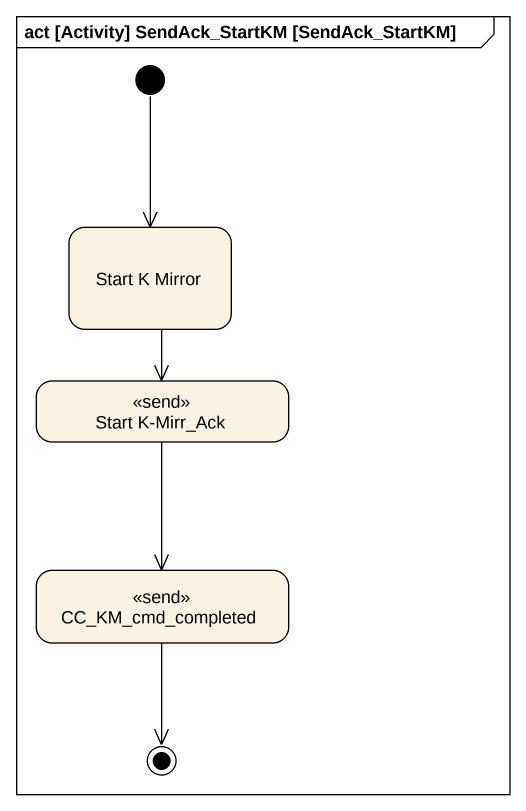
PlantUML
@startuml
mainframe act [Activity] SendAck_StartKM [SendAck_StartKM]
hide empty description
state "Start K Mirror" as Start_K_Mirror
state "Start K-Mirr_Ack" as Start_K_Mirr_Ack <<send>>
state CC_KM_cmd_completed <<send>>
[*] --> Start_K_Mirror
Start_K_Mirror --> Start_K_Mirr_Ack
Start_K_Mirr_Ack --> CC_KM_cmd_completed
CC_KM_cmd_completed --> [*]
@enduml
